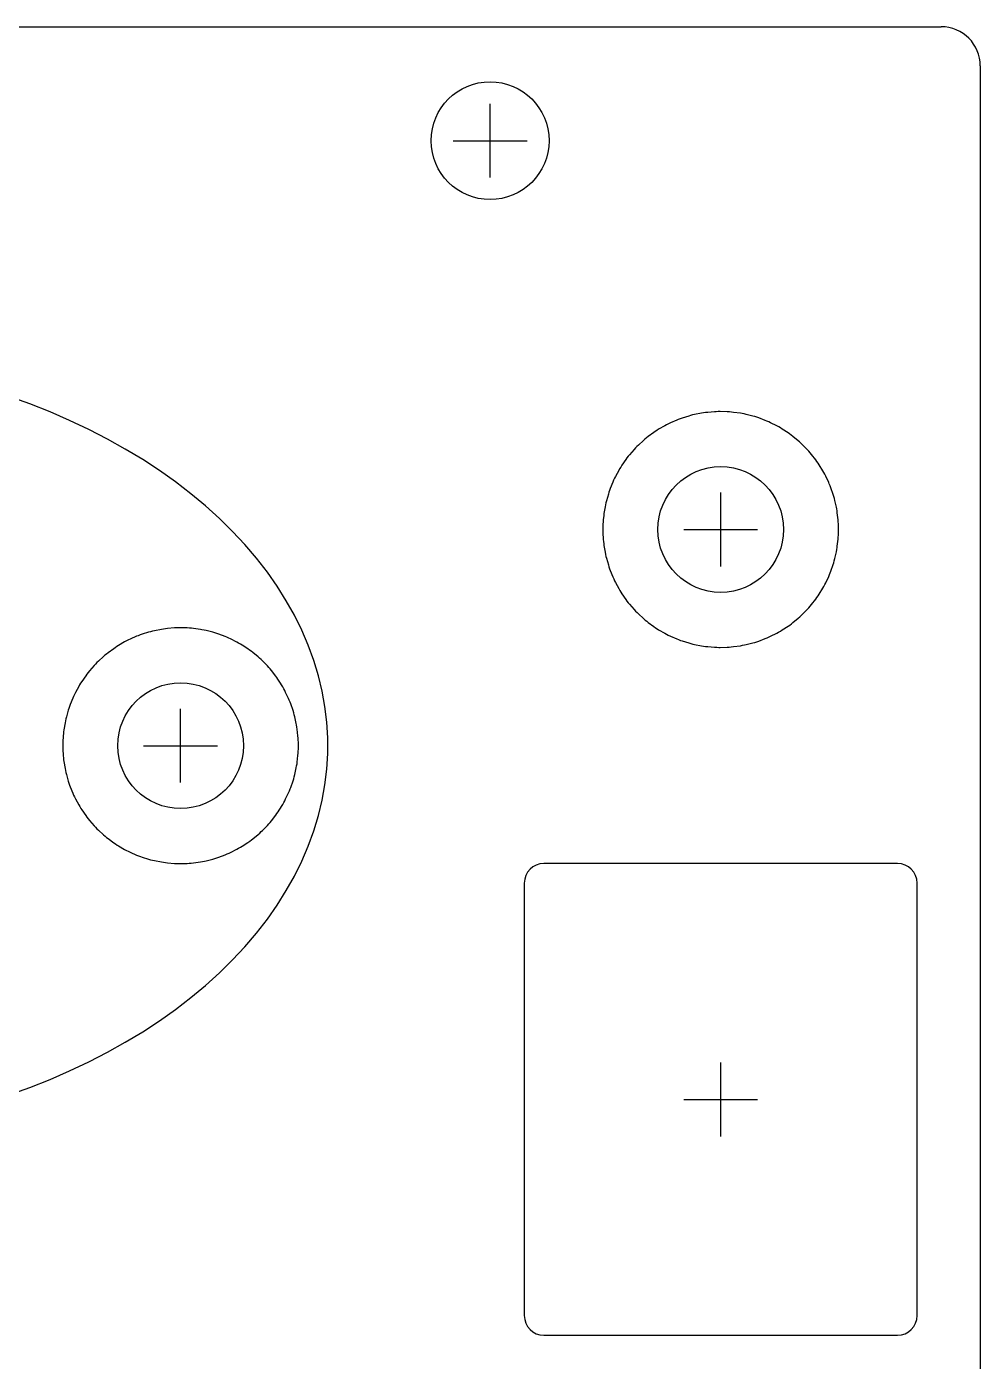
# Model space of a CAD drawing. Header units: millimetres. Extents: x -1 to 101, y -1 to 128.
# Drawn here: x 76.98 to 101.26, y 94.44 to 128.4 of the extents above; entities that cross this region are included whole.
import ezdxf

# ---------------------------------------------------------------- set-up
doc = ezdxf.new("R2010")
doc.units = ezdxf.units.MM
for name, color, linetype in [('Contour', 7, 'CONTINUOUS'), ('Engraving', 7, 'CONTINUOUS'), ('Reference_points', 1, 'CONTINUOUS')]:
    doc.layers.add(name, color=color, linetype=linetype)

msp = doc.modelspace()

# ---------------------------------------------------------------- linework, layer by layer
at = {"layer": 'Contour', "color": 7, "linetype": 'CONTINUOUS'}
for p, q in [((1, 128.4), (100.26, 128.4)), ((101.26, 127.4), (101.26, 1)), ((93.935, 118.521), (93.884, 118.507)), ((93.935, 118.521), (93.884, 118.507)), ((93.987, 118.532), (93.935, 118.521)), ((93.987, 118.532), (93.935, 118.521)), ((94.16, 118.566), (93.987, 118.532)), ((94.16, 118.566), (93.987, 118.532)), ((94.214, 118.575), (94.16, 118.566)), ((94.214, 118.575), (94.16, 118.566)), ((94.266, 118.582), (94.214, 118.575)), ((94.266, 118.582), (94.214, 118.575)), ((94.319, 118.588), (94.266, 118.582)), ((94.319, 118.588), (94.266, 118.582)), ((94.495, 118.602), (94.319, 118.588)), ((94.495, 118.602), (94.319, 118.588)), ((94.532, 118.604), (94.495, 118.602)), ((94.532, 118.604), (94.495, 118.602)), ((94.585, 118.606), (94.532, 118.604)), ((94.585, 118.606), (94.532, 118.604)), ((94.638, 118.606), (94.585, 118.606)), ((94.638, 118.606), (94.585, 118.606)), ((94.814, 118.602), (94.638, 118.606)), ((94.814, 118.602), (94.638, 118.606)), ((94.875, 118.599), (94.814, 118.602)), ((94.875, 118.599), (94.814, 118.602)), ((94.927, 118.594), (94.875, 118.599)), ((94.927, 118.594), (94.875, 118.599)), ((94.98, 118.588), (94.927, 118.594)), ((94.98, 118.588), (94.927, 118.594)), ((95.155, 118.563), (94.98, 118.588)), ((95.155, 118.563), (94.98, 118.588)), ((95.195, 118.557), (95.155, 118.563)), ((95.195, 118.557), (95.155, 118.563)), ((95.247, 118.547), (95.195, 118.557)), ((95.247, 118.547), (95.195, 118.557)), ((95.298, 118.535), (95.247, 118.547)), ((95.298, 118.535), (95.247, 118.547)), ((95.469, 118.492), (95.298, 118.535)), ((95.469, 118.492), (95.298, 118.535)), ((93.224, 118.245), (93.071, 118.156)), ((93.224, 118.245), (93.071, 118.156)), ((93.274, 118.273), (93.224, 118.245)), ((93.274, 118.273), (93.224, 118.245)), ((93.322, 118.297), (93.274, 118.273)), ((93.322, 118.297), (93.274, 118.273)), ((93.37, 118.319), (93.322, 118.297)), ((93.37, 118.319), (93.322, 118.297)), ((93.531, 118.389), (93.37, 118.319)), ((93.531, 118.389), (93.37, 118.319)), ((93.568, 118.405), (93.531, 118.389)), ((93.568, 118.405), (93.531, 118.389)), ((93.618, 118.423), (93.568, 118.405)), ((93.618, 118.423), (93.568, 118.405)), ((93.668, 118.44), (93.618, 118.423)), ((93.668, 118.44), (93.618, 118.423)), ((93.836, 118.493), (93.668, 118.44)), ((93.836, 118.493), (93.668, 118.44)), ((93.884, 118.507), (93.836, 118.493)), ((93.884, 118.507), (93.836, 118.493)), ((95.52, 118.478), (95.469, 118.492)), ((95.52, 118.478), (95.469, 118.492)), ((95.571, 118.462), (95.52, 118.478)), ((95.571, 118.462), (95.52, 118.478)), ((95.62, 118.445), (95.571, 118.462)), ((95.62, 118.445), (95.571, 118.462)), ((95.785, 118.383), (95.62, 118.445)), ((95.785, 118.383), (95.62, 118.445)), ((95.826, 118.367), (95.785, 118.383)), ((95.826, 118.367), (95.785, 118.383)), ((95.875, 118.345), (95.826, 118.367)), ((95.875, 118.345), (95.826, 118.367)), ((95.922, 118.323), (95.875, 118.345)), ((95.922, 118.323), (95.875, 118.345)), ((96.079, 118.244), (95.922, 118.323)), ((96.079, 118.244), (95.922, 118.323)), ((96.127, 118.219), (96.079, 118.244)), ((96.127, 118.219), (96.079, 118.244)), ((96.173, 118.192), (96.127, 118.219)), ((96.173, 118.192), (96.127, 118.219)), ((96.217, 118.164), (96.173, 118.192)), ((96.217, 118.164), (96.173, 118.192)), ((92.688, 117.875), (92.558, 117.756)), ((92.688, 117.875), (92.558, 117.756)), ((92.723, 117.906), (92.688, 117.875)), ((92.723, 117.906), (92.688, 117.875)), ((92.764, 117.939), (92.723, 117.906)), ((92.764, 117.939), (92.723, 117.906)), ((92.806, 117.971), (92.764, 117.939)), ((92.806, 117.971), (92.764, 117.939)), ((92.948, 118.075), (92.806, 117.971)), ((92.948, 118.075), (92.806, 117.971)), ((92.982, 118.1), (92.948, 118.075)), ((92.982, 118.1), (92.948, 118.075)), ((93.026, 118.129), (92.982, 118.1)), ((93.026, 118.129), (92.982, 118.1)), ((93.071, 118.156), (93.026, 118.129)), ((93.071, 118.156), (93.026, 118.129)), ((96.365, 118.067), (96.217, 118.164)), ((96.365, 118.067), (96.217, 118.164)), ((96.404, 118.041), (96.365, 118.067)), ((96.404, 118.041), (96.365, 118.067)), ((96.447, 118.01), (96.404, 118.041)), ((96.447, 118.01), (96.404, 118.041)), ((96.488, 117.977), (96.447, 118.01)), ((96.488, 117.977), (96.447, 118.01)), ((96.624, 117.865), (96.488, 117.977)), ((96.624, 117.865), (96.488, 117.977)), ((96.659, 117.835), (96.624, 117.865)), ((96.659, 117.835), (96.624, 117.865)), ((96.698, 117.799), (96.659, 117.835)), ((96.698, 117.799), (96.659, 117.835)), ((92.332, 117.51), (92.298, 117.47)), ((92.332, 117.51), (92.298, 117.47)), ((92.448, 117.643), (92.332, 117.51)), ((92.448, 117.643), (92.332, 117.51)), ((92.482, 117.681), (92.448, 117.643)), ((92.482, 117.681), (92.448, 117.643)), ((92.519, 117.719), (92.482, 117.681)), ((92.519, 117.719), (92.482, 117.681)), ((92.558, 117.756), (92.519, 117.719)), ((92.558, 117.756), (92.519, 117.719)), ((96.736, 117.762), (96.698, 117.799)), ((96.736, 117.762), (96.698, 117.799)), ((96.859, 117.636), (96.736, 117.762)), ((96.859, 117.636), (96.736, 117.762)), ((96.894, 117.598), (96.859, 117.636)), ((96.894, 117.598), (96.859, 117.636)), ((96.929, 117.558), (96.894, 117.598)), ((96.929, 117.558), (96.894, 117.598)), ((96.963, 117.517), (96.929, 117.558)), ((96.963, 117.517), (96.929, 117.558)), ((97.071, 117.378), (96.963, 117.517)), ((97.071, 117.378), (96.963, 117.517)), ((92.105, 117.196), (92.078, 117.151)), ((92.105, 117.196), (92.078, 117.151)), ((92.135, 117.24), (92.105, 117.196)), ((92.135, 117.24), (92.105, 117.196)), ((92.235, 117.385), (92.135, 117.24)), ((92.235, 117.385), (92.135, 117.24)), ((92.265, 117.428), (92.235, 117.385)), ((92.265, 117.428), (92.235, 117.385)), ((92.298, 117.47), (92.265, 117.428)), ((92.298, 117.47), (92.265, 117.428)), ((97.1, 117.339), (97.071, 117.378)), ((97.1, 117.339), (97.071, 117.378)), ((97.13, 117.296), (97.1, 117.339)), ((97.13, 117.296), (97.1, 117.339)), ((97.158, 117.251), (97.13, 117.296)), ((97.158, 117.251), (97.13, 117.296)), ((97.25, 117.101), (97.158, 117.251)), ((97.25, 117.101), (97.158, 117.251)), ((91.905, 116.815), (91.839, 116.652)), ((91.905, 116.815), (91.839, 116.652)), ((91.925, 116.862), (91.905, 116.815)), ((91.925, 116.862), (91.905, 116.815)), ((91.948, 116.91), (91.925, 116.862)), ((91.948, 116.91), (91.925, 116.862)), ((91.972, 116.957), (91.948, 116.91)), ((91.972, 116.957), (91.948, 116.91)), ((92.056, 117.112), (91.972, 116.957)), ((92.056, 117.112), (91.972, 116.957)), ((92.078, 117.151), (92.056, 117.112)), ((92.078, 117.151), (92.056, 117.112)), ((97.276, 117.057), (97.25, 117.101)), ((97.276, 117.057), (97.25, 117.101)), ((97.301, 117.011), (97.276, 117.057)), ((97.301, 117.011), (97.276, 117.057)), ((97.325, 116.963), (97.301, 117.011)), ((97.325, 116.963), (97.301, 117.011)), ((97.4, 116.803), (97.325, 116.963)), ((97.4, 116.803), (97.325, 116.963)), ((91.79, 116.507), (91.742, 116.337)), ((91.79, 116.507), (91.742, 116.337)), ((91.803, 116.553), (91.79, 116.507)), ((91.803, 116.553), (91.79, 116.507)), ((91.82, 116.603), (91.803, 116.553)), ((91.82, 116.603), (91.803, 116.553)), ((91.839, 116.652), (91.82, 116.603)), ((91.839, 116.652), (91.82, 116.603)), ((97.416, 116.767), (97.4, 116.803)), ((97.416, 116.767), (97.4, 116.803)), ((97.436, 116.718), (97.416, 116.767)), ((97.436, 116.718), (97.416, 116.767)), ((97.455, 116.668), (97.436, 116.718)), ((97.455, 116.668), (97.436, 116.718)), ((97.513, 116.501), (97.455, 116.668)), ((97.513, 116.501), (97.455, 116.668)), ((97.53, 116.446), (97.513, 116.501)), ((97.53, 116.446), (97.513, 116.501)), ((91.708, 116.187), (91.679, 116.013)), ((91.708, 116.187), (91.679, 116.013)), ((91.717, 116.235), (91.708, 116.187)), ((91.717, 116.235), (91.708, 116.187)), ((91.728, 116.286), (91.717, 116.235)), ((91.728, 116.286), (91.717, 116.235)), ((91.742, 116.337), (91.728, 116.286)), ((91.742, 116.337), (91.728, 116.286)), ((97.545, 116.395), (97.53, 116.446)), ((97.545, 116.395), (97.53, 116.446)), ((97.557, 116.344), (97.545, 116.395)), ((97.557, 116.344), (97.545, 116.395)), ((97.595, 116.172), (97.557, 116.344)), ((97.595, 116.172), (97.557, 116.344)), ((97.603, 116.134), (97.595, 116.172)), ((97.603, 116.134), (97.595, 116.172)), ((97.612, 116.081), (97.603, 116.134)), ((97.612, 116.081), (97.603, 116.134)), ((91.662, 115.862), (91.652, 115.686)), ((91.662, 115.862), (91.652, 115.686)), ((91.666, 115.908), (91.662, 115.862)), ((91.666, 115.908), (91.662, 115.862)), ((91.671, 115.961), (91.666, 115.908)), ((91.671, 115.961), (91.666, 115.908)), ((91.679, 116.013), (91.671, 115.961)), ((91.679, 116.013), (91.671, 115.961)), ((97.619, 116.029), (97.612, 116.081)), ((97.619, 116.029), (97.612, 116.081)), ((97.639, 115.854), (97.619, 116.029)), ((97.639, 115.854), (97.619, 116.029)), ((97.644, 115.801), (97.639, 115.854)), ((97.644, 115.801), (97.639, 115.854)), ((97.647, 115.748), (97.644, 115.801)), ((97.647, 115.748), (97.644, 115.801)), ((91.652, 115.686), (91.65, 115.634)), ((91.652, 115.686), (91.65, 115.634)), ((91.65, 115.634), (91.65, 115.581)), ((91.65, 115.634), (91.65, 115.581)), ((91.65, 115.581), (91.652, 115.528)), ((91.65, 115.581), (91.652, 115.528)), ((91.652, 115.528), (91.662, 115.352)), ((91.652, 115.528), (91.662, 115.352)), ((97.644, 115.413), (97.647, 115.466)), ((97.644, 115.413), (97.647, 115.466)), ((97.648, 115.695), (97.647, 115.748)), ((97.648, 115.695), (97.647, 115.748)), ((97.647, 115.466), (97.648, 115.519)), ((97.647, 115.466), (97.648, 115.519)), ((97.648, 115.519), (97.648, 115.695)), ((97.648, 115.519), (97.648, 115.695)), ((91.662, 115.352), (91.666, 115.299)), ((91.662, 115.352), (91.666, 115.299)), ((91.666, 115.299), (91.672, 115.246)), ((91.666, 115.299), (91.672, 115.246)), ((91.672, 115.246), (91.679, 115.201)), ((91.672, 115.246), (91.679, 115.201)), ((91.679, 115.201), (91.708, 115.027)), ((91.679, 115.201), (91.708, 115.027)), ((97.605, 115.094), (97.614, 115.146)), ((97.605, 115.094), (97.614, 115.146)), ((97.614, 115.146), (97.619, 115.185)), ((97.614, 115.146), (97.619, 115.185)), ((97.619, 115.185), (97.639, 115.36)), ((97.619, 115.185), (97.639, 115.36)), ((97.639, 115.36), (97.644, 115.413)), ((97.639, 115.36), (97.644, 115.413)), ((91.708, 115.027), (91.718, 114.975)), ((91.708, 115.027), (91.718, 114.975)), ((91.718, 114.975), (91.729, 114.923)), ((91.718, 114.975), (91.729, 114.923)), ((91.729, 114.923), (91.742, 114.877)), ((91.729, 114.923), (91.742, 114.877)), ((91.742, 114.877), (91.79, 114.707)), ((91.742, 114.877), (91.79, 114.707)), ((97.529, 114.763), (97.543, 114.814)), ((97.529, 114.763), (97.543, 114.814)), ((97.543, 114.814), (97.557, 114.87)), ((97.543, 114.814), (97.557, 114.87)), ((97.557, 114.87), (97.595, 115.042)), ((97.557, 114.87), (97.595, 115.042)), ((97.595, 115.042), (97.605, 115.094)), ((97.595, 115.042), (97.605, 115.094)), ((91.79, 114.707), (91.805, 114.656)), ((91.79, 114.707), (91.805, 114.656)), ((91.805, 114.656), (91.822, 114.606)), ((91.805, 114.656), (91.822, 114.606)), ((91.822, 114.606), (91.839, 114.562)), ((91.822, 114.606), (91.839, 114.562)), ((91.839, 114.562), (91.905, 114.399)), ((91.839, 114.562), (91.905, 114.399)), ((97.4, 114.411), (97.421, 114.459)), ((97.4, 114.411), (97.421, 114.459)), ((97.421, 114.459), (97.441, 114.508)), ((97.421, 114.459), (97.441, 114.508)), ((97.441, 114.508), (97.455, 114.546)), ((97.441, 114.508), (97.455, 114.546)), ((97.455, 114.546), (97.513, 114.713)), ((97.455, 114.546), (97.513, 114.713)), ((97.513, 114.713), (97.529, 114.763)), ((97.513, 114.713), (97.529, 114.763)), ((91.905, 114.399), (91.926, 114.35)), ((91.905, 114.399), (91.926, 114.35)), ((91.926, 114.35), (91.949, 114.302)), ((91.926, 114.35), (91.949, 114.302)), ((91.949, 114.302), (91.972, 114.257)), ((91.949, 114.302), (91.972, 114.257)), ((91.972, 114.257), (92.056, 114.102)), ((91.972, 114.257), (92.056, 114.102)), ((92.056, 114.102), (92.082, 114.056)), ((92.056, 114.102), (92.082, 114.056)), ((97.158, 113.963), (97.25, 114.113)), ((97.158, 113.963), (97.25, 114.113)), ((97.25, 114.113), (97.277, 114.159)), ((97.25, 114.113), (97.277, 114.159)), ((97.277, 114.159), (97.302, 114.205)), ((97.277, 114.159), (97.302, 114.205)), ((97.302, 114.205), (97.325, 114.251)), ((97.302, 114.205), (97.325, 114.251)), ((97.325, 114.251), (97.4, 114.411)), ((97.325, 114.251), (97.4, 114.411)), ((92.082, 114.056), (92.11, 114.011)), ((92.082, 114.056), (92.11, 114.011)), ((92.11, 114.011), (92.135, 113.974)), ((92.11, 114.011), (92.135, 113.974)), ((92.135, 113.974), (92.235, 113.829)), ((92.135, 113.974), (92.235, 113.829)), ((92.235, 113.829), (92.265, 113.786)), ((92.235, 113.829), (92.265, 113.786)), ((92.265, 113.786), (92.298, 113.744)), ((92.265, 113.786), (92.298, 113.744)), ((96.963, 113.697), (97.071, 113.836)), ((96.963, 113.697), (97.071, 113.836)), ((97.071, 113.836), (97.102, 113.878)), ((97.071, 113.836), (97.102, 113.878)), ((97.102, 113.878), (97.132, 113.922)), ((97.102, 113.878), (97.132, 113.922)), ((97.132, 113.922), (97.158, 113.963)), ((97.132, 113.922), (97.158, 113.963)), ((92.298, 113.744), (92.332, 113.704)), ((92.298, 113.744), (92.332, 113.704)), ((92.332, 113.704), (92.448, 113.571)), ((92.332, 113.704), (92.448, 113.571)), ((92.448, 113.571), (92.483, 113.532)), ((92.448, 113.571), (92.483, 113.532)), ((92.483, 113.532), (92.52, 113.494)), ((92.483, 113.532), (92.52, 113.494)), ((92.52, 113.494), (92.558, 113.458)), ((92.52, 113.494), (92.558, 113.458)), ((92.558, 113.458), (92.688, 113.339)), ((92.558, 113.458), (92.688, 113.339)), ((96.664, 113.384), (96.703, 113.42)), ((96.664, 113.384), (96.703, 113.42)), ((96.703, 113.42), (96.736, 113.452)), ((96.703, 113.42), (96.736, 113.452)), ((96.736, 113.452), (96.859, 113.578)), ((96.736, 113.452), (96.859, 113.578)), ((96.859, 113.578), (96.895, 113.617)), ((96.859, 113.578), (96.895, 113.617)), ((96.895, 113.617), (96.93, 113.656)), ((96.895, 113.617), (96.93, 113.656)), ((96.93, 113.656), (96.963, 113.697)), ((96.93, 113.656), (96.963, 113.697)), ((80.516, 113.082), (80.464, 113.075)), ((80.516, 113.082), (80.464, 113.075)), ((80.569, 113.088), (80.516, 113.082)), ((80.569, 113.088), (80.516, 113.082)), ((80.745, 113.102), (80.569, 113.088)), ((80.745, 113.102), (80.569, 113.088)), ((80.782, 113.104), (80.745, 113.102)), ((80.782, 113.104), (80.745, 113.102)), ((80.835, 113.106), (80.782, 113.104)), ((80.835, 113.106), (80.782, 113.104)), ((80.888, 113.106), (80.835, 113.106)), ((80.888, 113.106), (80.835, 113.106)), ((81.064, 113.102), (80.888, 113.106)), ((81.064, 113.102), (80.888, 113.106)), ((81.125, 113.099), (81.064, 113.102)), ((81.125, 113.099), (81.064, 113.102)), ((81.177, 113.094), (81.125, 113.099)), ((81.177, 113.094), (81.125, 113.099)), ((81.23, 113.088), (81.177, 113.094)), ((81.23, 113.088), (81.177, 113.094)), ((81.405, 113.063), (81.23, 113.088)), ((81.405, 113.063), (81.23, 113.088)), ((92.688, 113.339), (92.727, 113.304)), ((92.688, 113.339), (92.727, 113.304)), ((92.727, 113.304), (92.768, 113.271)), ((92.727, 113.304), (92.768, 113.271)), ((92.768, 113.271), (92.806, 113.243)), ((92.768, 113.271), (92.806, 113.243)), ((92.806, 113.243), (92.948, 113.139)), ((92.806, 113.243), (92.948, 113.139)), ((92.948, 113.139), (92.991, 113.108)), ((92.948, 113.139), (92.991, 113.108)), ((92.991, 113.108), (93.035, 113.079)), ((92.991, 113.108), (93.035, 113.079)), ((93.035, 113.079), (93.071, 113.058)), ((93.035, 113.079), (93.071, 113.058)), ((96.217, 113.05), (96.365, 113.147)), ((96.217, 113.05), (96.365, 113.147)), ((96.365, 113.147), (96.409, 113.177)), ((96.365, 113.147), (96.409, 113.177)), ((96.409, 113.177), (96.452, 113.208)), ((96.409, 113.177), (96.452, 113.208)), ((96.452, 113.208), (96.488, 113.237)), ((96.452, 113.208), (96.488, 113.237)), ((96.488, 113.237), (96.624, 113.349)), ((96.488, 113.237), (96.624, 113.349)), ((96.624, 113.349), (96.664, 113.384)), ((96.624, 113.349), (96.664, 113.384)), ((79.474, 112.745), (79.321, 112.656)), ((79.474, 112.745), (79.321, 112.656)), ((79.524, 112.773), (79.474, 112.745)), ((79.524, 112.773), (79.474, 112.745)), ((79.572, 112.797), (79.524, 112.773)), ((79.572, 112.797), (79.524, 112.773)), ((79.62, 112.819), (79.572, 112.797)), ((79.62, 112.819), (79.572, 112.797)), ((79.781, 112.889), (79.62, 112.819)), ((79.781, 112.889), (79.62, 112.819)), ((79.818, 112.905), (79.781, 112.889)), ((79.818, 112.905), (79.781, 112.889)), ((79.868, 112.923), (79.818, 112.905)), ((79.868, 112.923), (79.818, 112.905)), ((79.918, 112.94), (79.868, 112.923)), ((79.918, 112.94), (79.868, 112.923)), ((80.086, 112.993), (79.918, 112.94)), ((80.086, 112.993), (79.918, 112.94)), ((80.134, 113.007), (80.086, 112.993)), ((80.134, 113.007), (80.086, 112.993)), ((80.185, 113.021), (80.134, 113.007)), ((80.185, 113.021), (80.134, 113.007)), ((80.237, 113.032), (80.185, 113.021)), ((80.237, 113.032), (80.185, 113.021)), ((80.41, 113.066), (80.237, 113.032)), ((80.41, 113.066), (80.237, 113.032)), ((80.464, 113.075), (80.41, 113.066)), ((80.464, 113.075), (80.41, 113.066)), ((81.445, 113.057), (81.405, 113.063)), ((81.445, 113.057), (81.405, 113.063)), ((81.497, 113.047), (81.445, 113.057)), ((81.497, 113.047), (81.445, 113.057)), ((81.548, 113.035), (81.497, 113.047)), ((81.548, 113.035), (81.497, 113.047)), ((81.719, 112.992), (81.548, 113.035)), ((81.719, 112.992), (81.548, 113.035)), ((81.77, 112.978), (81.719, 112.992)), ((81.77, 112.978), (81.719, 112.992)), ((81.821, 112.962), (81.77, 112.978)), ((81.821, 112.962), (81.77, 112.978)), ((81.87, 112.945), (81.821, 112.962)), ((81.87, 112.945), (81.821, 112.962)), ((82.035, 112.883), (81.87, 112.945)), ((82.035, 112.883), (81.87, 112.945)), ((82.076, 112.867), (82.035, 112.883)), ((82.076, 112.867), (82.035, 112.883)), ((82.125, 112.845), (82.076, 112.867)), ((82.125, 112.845), (82.076, 112.867)), ((82.172, 112.823), (82.125, 112.845)), ((82.172, 112.823), (82.125, 112.845)), ((82.329, 112.744), (82.172, 112.823)), ((82.329, 112.744), (82.172, 112.823)), ((82.377, 112.719), (82.329, 112.744)), ((82.377, 112.719), (82.329, 112.744)), ((93.071, 113.058), (93.224, 112.969)), ((93.071, 113.058), (93.224, 112.969)), ((93.224, 112.969), (93.27, 112.943)), ((93.224, 112.969), (93.27, 112.943)), ((93.27, 112.943), (93.317, 112.919)), ((93.27, 112.943), (93.317, 112.919)), ((93.317, 112.919), (93.37, 112.895)), ((93.317, 112.919), (93.37, 112.895)), ((93.37, 112.895), (93.531, 112.825)), ((93.37, 112.895), (93.531, 112.825)), ((93.531, 112.825), (93.58, 112.805)), ((93.531, 112.825), (93.58, 112.805)), ((93.58, 112.805), (93.629, 112.787)), ((93.58, 112.805), (93.629, 112.787)), ((93.629, 112.787), (93.668, 112.774)), ((93.629, 112.787), (93.668, 112.774)), ((93.668, 112.774), (93.836, 112.721)), ((93.668, 112.774), (93.836, 112.721)), ((95.52, 112.736), (95.571, 112.752)), ((95.52, 112.736), (95.571, 112.752)), ((95.571, 112.752), (95.62, 112.769)), ((95.571, 112.752), (95.62, 112.769)), ((95.62, 112.769), (95.785, 112.831)), ((95.62, 112.769), (95.785, 112.831)), ((95.785, 112.831), (95.835, 112.851)), ((95.785, 112.831), (95.835, 112.851)), ((95.835, 112.851), (95.883, 112.872)), ((95.835, 112.851), (95.883, 112.872)), ((95.883, 112.872), (95.922, 112.891)), ((95.883, 112.872), (95.922, 112.891)), ((95.922, 112.891), (96.079, 112.97)), ((95.922, 112.891), (96.079, 112.97)), ((96.079, 112.97), (96.126, 112.995)), ((96.079, 112.97), (96.126, 112.995)), ((96.126, 112.995), (96.172, 113.021)), ((96.126, 112.995), (96.172, 113.021)), ((96.172, 113.021), (96.217, 113.05)), ((96.172, 113.021), (96.217, 113.05)), ((78.973, 112.406), (78.938, 112.375)), ((78.973, 112.406), (78.938, 112.375)), ((79.014, 112.439), (78.973, 112.406)), ((79.014, 112.439), (78.973, 112.406)), ((79.056, 112.471), (79.014, 112.439)), ((79.056, 112.471), (79.014, 112.439)), ((79.198, 112.575), (79.056, 112.471)), ((79.198, 112.575), (79.056, 112.471)), ((79.232, 112.6), (79.198, 112.575)), ((79.232, 112.6), (79.198, 112.575)), ((79.276, 112.629), (79.232, 112.6)), ((79.276, 112.629), (79.232, 112.6)), ((79.321, 112.656), (79.276, 112.629)), ((79.321, 112.656), (79.276, 112.629)), ((82.423, 112.692), (82.377, 112.719)), ((82.423, 112.692), (82.377, 112.719)), ((82.467, 112.664), (82.423, 112.692)), ((82.467, 112.664), (82.423, 112.692)), ((82.615, 112.567), (82.467, 112.664)), ((82.615, 112.567), (82.467, 112.664)), ((82.654, 112.541), (82.615, 112.567)), ((82.654, 112.541), (82.615, 112.567)), ((82.697, 112.51), (82.654, 112.541)), ((82.697, 112.51), (82.654, 112.541)), ((82.738, 112.477), (82.697, 112.51)), ((82.738, 112.477), (82.697, 112.51)), ((82.874, 112.365), (82.738, 112.477)), ((82.874, 112.365), (82.738, 112.477)), ((93.836, 112.721), (93.887, 112.706)), ((93.836, 112.721), (93.887, 112.706)), ((93.887, 112.706), (93.938, 112.693)), ((93.887, 112.706), (93.938, 112.693)), ((93.938, 112.693), (93.987, 112.682)), ((93.938, 112.693), (93.987, 112.682)), ((93.987, 112.682), (94.16, 112.648)), ((93.987, 112.682), (94.16, 112.648)), ((94.16, 112.648), (94.212, 112.639)), ((94.16, 112.648), (94.212, 112.639)), ((94.212, 112.639), (94.265, 112.632)), ((94.212, 112.639), (94.265, 112.632)), ((94.265, 112.632), (94.319, 112.626)), ((94.265, 112.632), (94.319, 112.626)), ((94.319, 112.626), (94.495, 112.612)), ((94.319, 112.626), (94.495, 112.612)), ((94.495, 112.612), (94.548, 112.609)), ((94.495, 112.612), (94.548, 112.609)), ((94.548, 112.609), (94.601, 112.608)), ((94.548, 112.609), (94.601, 112.608)), ((94.601, 112.608), (94.638, 112.608)), ((94.601, 112.608), (94.638, 112.608)), ((94.638, 112.608), (94.814, 112.612)), ((94.638, 112.608), (94.814, 112.612)), ((94.814, 112.612), (94.867, 112.615)), ((94.814, 112.612), (94.867, 112.615)), ((94.867, 112.615), (94.919, 112.619)), ((94.867, 112.615), (94.919, 112.619)), ((94.919, 112.619), (94.98, 112.626)), ((94.919, 112.619), (94.98, 112.626)), ((94.98, 112.626), (95.155, 112.651)), ((94.98, 112.626), (95.155, 112.651)), ((95.155, 112.651), (95.207, 112.66)), ((95.155, 112.651), (95.207, 112.66)), ((95.207, 112.66), (95.259, 112.67)), ((95.207, 112.66), (95.259, 112.67)), ((95.259, 112.67), (95.298, 112.679)), ((95.259, 112.67), (95.298, 112.679)), ((95.298, 112.679), (95.469, 112.722)), ((95.298, 112.679), (95.469, 112.722)), ((95.469, 112.722), (95.52, 112.736)), ((95.469, 112.722), (95.52, 112.736)), ((78.698, 112.143), (78.582, 112.01)), ((78.698, 112.143), (78.582, 112.01)), ((78.732, 112.181), (78.698, 112.143)), ((78.732, 112.181), (78.698, 112.143)), ((78.769, 112.219), (78.732, 112.181)), ((78.769, 112.219), (78.732, 112.181)), ((78.808, 112.256), (78.769, 112.219)), ((78.808, 112.256), (78.769, 112.219)), ((78.938, 112.375), (78.808, 112.256)), ((78.938, 112.375), (78.808, 112.256)), ((82.909, 112.335), (82.874, 112.365)), ((82.909, 112.335), (82.874, 112.365)), ((82.948, 112.299), (82.909, 112.335)), ((82.948, 112.299), (82.909, 112.335)), ((82.986, 112.262), (82.948, 112.299)), ((82.986, 112.262), (82.948, 112.299)), ((83.109, 112.136), (82.986, 112.262)), ((83.109, 112.136), (82.986, 112.262)), ((83.144, 112.098), (83.109, 112.136)), ((83.144, 112.098), (83.109, 112.136)), ((83.179, 112.058), (83.144, 112.098)), ((83.179, 112.058), (83.144, 112.098)), ((83.213, 112.017), (83.179, 112.058)), ((83.213, 112.017), (83.179, 112.058)), ((78.385, 111.74), (78.355, 111.696)), ((78.385, 111.74), (78.355, 111.696)), ((78.485, 111.885), (78.385, 111.74)), ((78.485, 111.885), (78.385, 111.74)), ((78.515, 111.928), (78.485, 111.885)), ((78.515, 111.928), (78.485, 111.885)), ((78.548, 111.97), (78.515, 111.928)), ((78.548, 111.97), (78.515, 111.928)), ((78.582, 112.01), (78.548, 111.97)), ((78.582, 112.01), (78.548, 111.97)), ((83.321, 111.878), (83.213, 112.017)), ((83.321, 111.878), (83.213, 112.017)), ((83.35, 111.839), (83.321, 111.878)), ((83.35, 111.839), (83.321, 111.878)), ((83.38, 111.796), (83.35, 111.839)), ((83.38, 111.796), (83.35, 111.839)), ((83.408, 111.751), (83.38, 111.796)), ((83.408, 111.751), (83.38, 111.796)), ((83.5, 111.601), (83.408, 111.751)), ((83.5, 111.601), (83.408, 111.751)), ((78.198, 111.41), (78.175, 111.362)), ((78.198, 111.41), (78.175, 111.362)), ((78.222, 111.457), (78.198, 111.41)), ((78.222, 111.457), (78.198, 111.41)), ((78.306, 111.612), (78.222, 111.457)), ((78.306, 111.612), (78.222, 111.457)), ((78.328, 111.651), (78.306, 111.612)), ((78.328, 111.651), (78.306, 111.612)), ((78.355, 111.696), (78.328, 111.651)), ((78.355, 111.696), (78.328, 111.651)), ((83.526, 111.557), (83.5, 111.601)), ((83.526, 111.557), (83.5, 111.601)), ((83.551, 111.511), (83.526, 111.557)), ((83.551, 111.511), (83.526, 111.557)), ((83.575, 111.463), (83.551, 111.511)), ((83.575, 111.463), (83.551, 111.511)), ((83.65, 111.303), (83.575, 111.463)), ((83.65, 111.303), (83.575, 111.463)), ((78.053, 111.053), (78.04, 111.007)), ((78.053, 111.053), (78.04, 111.007)), ((78.07, 111.103), (78.053, 111.053)), ((78.07, 111.103), (78.053, 111.053)), ((78.089, 111.152), (78.07, 111.103)), ((78.089, 111.152), (78.07, 111.103)), ((78.155, 111.315), (78.089, 111.152)), ((78.155, 111.315), (78.089, 111.152)), ((78.175, 111.362), (78.155, 111.315)), ((78.175, 111.362), (78.155, 111.315)), ((83.666, 111.267), (83.65, 111.303)), ((83.666, 111.267), (83.65, 111.303)), ((83.686, 111.218), (83.666, 111.267)), ((83.686, 111.218), (83.666, 111.267)), ((83.705, 111.168), (83.686, 111.218)), ((83.705, 111.168), (83.686, 111.218)), ((83.763, 111.001), (83.705, 111.168)), ((83.763, 111.001), (83.705, 111.168)), ((77.967, 110.735), (77.958, 110.687)), ((77.967, 110.735), (77.958, 110.687)), ((77.978, 110.786), (77.967, 110.735)), ((77.978, 110.786), (77.967, 110.735)), ((77.992, 110.837), (77.978, 110.786)), ((77.992, 110.837), (77.978, 110.786)), ((78.04, 111.007), (77.992, 110.837)), ((78.04, 111.007), (77.992, 110.837)), ((83.78, 110.946), (83.763, 111.001)), ((83.78, 110.946), (83.763, 111.001)), ((83.795, 110.895), (83.78, 110.946)), ((83.795, 110.895), (83.78, 110.946)), ((83.807, 110.844), (83.795, 110.895)), ((83.807, 110.844), (83.795, 110.895)), ((83.845, 110.672), (83.807, 110.844)), ((83.845, 110.672), (83.807, 110.844)), ((77.912, 110.362), (77.902, 110.186)), ((77.912, 110.362), (77.902, 110.186)), ((77.916, 110.408), (77.912, 110.362)), ((77.916, 110.408), (77.912, 110.362)), ((77.921, 110.461), (77.916, 110.408)), ((77.921, 110.461), (77.916, 110.408)), ((77.929, 110.513), (77.921, 110.461)), ((77.929, 110.513), (77.921, 110.461)), ((77.958, 110.687), (77.929, 110.513)), ((77.958, 110.687), (77.929, 110.513)), ((83.853, 110.634), (83.845, 110.672)), ((83.853, 110.634), (83.845, 110.672)), ((83.862, 110.581), (83.853, 110.634)), ((83.862, 110.581), (83.853, 110.634)), ((83.869, 110.529), (83.862, 110.581)), ((83.869, 110.529), (83.862, 110.581)), ((83.889, 110.354), (83.869, 110.529)), ((83.889, 110.354), (83.869, 110.529)), ((77.902, 110.186), (77.9, 110.134)), ((77.902, 110.186), (77.9, 110.134)), ((77.9, 110.134), (77.9, 110.081)), ((77.9, 110.134), (77.9, 110.081)), ((77.9, 110.081), (77.902, 110.028)), ((77.9, 110.081), (77.902, 110.028)), ((77.902, 110.028), (77.912, 109.852)), ((77.902, 110.028), (77.912, 109.852)), ((83.894, 110.301), (83.889, 110.354)), ((83.894, 110.301), (83.889, 110.354)), ((83.897, 110.248), (83.894, 110.301)), ((83.897, 110.248), (83.894, 110.301)), ((83.898, 110.195), (83.897, 110.248)), ((83.898, 110.195), (83.897, 110.248)), ((83.898, 110.019), (83.898, 110.195)), ((83.898, 110.019), (83.898, 110.195)), ((77.912, 109.852), (77.916, 109.799)), ((77.912, 109.852), (77.916, 109.799)), ((77.916, 109.799), (77.922, 109.746)), ((77.916, 109.799), (77.922, 109.746)), ((77.922, 109.746), (77.929, 109.701)), ((77.922, 109.746), (77.929, 109.701)), ((77.929, 109.701), (77.958, 109.527)), ((77.929, 109.701), (77.958, 109.527)), ((83.864, 109.646), (83.869, 109.685)), ((83.864, 109.646), (83.869, 109.685)), ((83.869, 109.685), (83.889, 109.86)), ((83.869, 109.685), (83.889, 109.86)), ((83.889, 109.86), (83.894, 109.913)), ((83.889, 109.86), (83.894, 109.913)), ((83.894, 109.913), (83.897, 109.966)), ((83.894, 109.913), (83.897, 109.966)), ((83.897, 109.966), (83.898, 110.019)), ((83.897, 109.966), (83.898, 110.019)), ((77.958, 109.527), (77.968, 109.475)), ((77.958, 109.527), (77.968, 109.475)), ((77.968, 109.475), (77.979, 109.423)), ((77.968, 109.475), (77.979, 109.423)), ((77.979, 109.423), (77.992, 109.377)), ((77.979, 109.423), (77.992, 109.377)), ((77.992, 109.377), (78.04, 109.207)), ((77.992, 109.377), (78.04, 109.207)), ((83.793, 109.314), (83.807, 109.37)), ((83.793, 109.314), (83.807, 109.37)), ((83.807, 109.37), (83.845, 109.542)), ((83.807, 109.37), (83.845, 109.542)), ((83.845, 109.542), (83.855, 109.594)), ((83.845, 109.542), (83.855, 109.594)), ((83.855, 109.594), (83.864, 109.646)), ((83.855, 109.594), (83.864, 109.646)), ((78.04, 109.207), (78.055, 109.156)), ((78.04, 109.207), (78.055, 109.156)), ((78.055, 109.156), (78.072, 109.106)), ((78.055, 109.156), (78.072, 109.106)), ((78.072, 109.106), (78.089, 109.062)), ((78.072, 109.106), (78.089, 109.062)), ((78.089, 109.062), (78.155, 108.899)), ((78.089, 109.062), (78.155, 108.899)), ((83.671, 108.959), (83.691, 109.008)), ((83.671, 108.959), (83.691, 109.008)), ((83.691, 109.008), (83.705, 109.046)), ((83.691, 109.008), (83.705, 109.046)), ((83.705, 109.046), (83.763, 109.213)), ((83.705, 109.046), (83.763, 109.213)), ((83.763, 109.213), (83.779, 109.263)), ((83.763, 109.213), (83.779, 109.263)), ((83.779, 109.263), (83.793, 109.314)), ((83.779, 109.263), (83.793, 109.314)), ((78.155, 108.899), (78.176, 108.85)), ((78.155, 108.899), (78.176, 108.85)), ((78.176, 108.85), (78.199, 108.802)), ((78.176, 108.85), (78.199, 108.802)), ((78.199, 108.802), (78.222, 108.757)), ((78.199, 108.802), (78.222, 108.757)), ((78.222, 108.757), (78.306, 108.602)), ((78.222, 108.757), (78.306, 108.602)), ((83.527, 108.659), (83.552, 108.705)), ((83.527, 108.659), (83.552, 108.705)), ((83.552, 108.705), (83.575, 108.751)), ((83.552, 108.705), (83.575, 108.751)), ((83.575, 108.751), (83.65, 108.911)), ((83.575, 108.751), (83.65, 108.911)), ((83.65, 108.911), (83.671, 108.959)), ((83.65, 108.911), (83.671, 108.959)), ((78.306, 108.602), (78.332, 108.556)), ((78.306, 108.602), (78.332, 108.556)), ((78.332, 108.556), (78.36, 108.511)), ((78.332, 108.556), (78.36, 108.511)), ((78.36, 108.511), (78.385, 108.474)), ((78.36, 108.511), (78.385, 108.474)), ((78.385, 108.474), (78.485, 108.329)), ((78.385, 108.474), (78.485, 108.329)), ((78.485, 108.329), (78.515, 108.286)), ((78.485, 108.329), (78.515, 108.286)), ((83.213, 108.197), (83.321, 108.336)), ((83.213, 108.197), (83.321, 108.336)), ((83.321, 108.336), (83.352, 108.378)), ((83.321, 108.336), (83.352, 108.378)), ((83.352, 108.378), (83.382, 108.422)), ((83.352, 108.378), (83.382, 108.422)), ((83.382, 108.422), (83.408, 108.463)), ((83.382, 108.422), (83.408, 108.463)), ((83.408, 108.463), (83.5, 108.613)), ((83.408, 108.463), (83.5, 108.613)), ((83.5, 108.613), (83.527, 108.659)), ((83.5, 108.613), (83.527, 108.659)), ((78.515, 108.286), (78.548, 108.244)), ((78.515, 108.286), (78.548, 108.244)), ((78.548, 108.244), (78.582, 108.204)), ((78.548, 108.244), (78.582, 108.204)), ((78.582, 108.204), (78.698, 108.071)), ((78.582, 108.204), (78.698, 108.071)), ((78.698, 108.071), (78.733, 108.032)), ((78.698, 108.071), (78.733, 108.032)), ((78.733, 108.032), (78.77, 107.994)), ((78.733, 108.032), (78.77, 107.994)), ((78.77, 107.994), (78.808, 107.958)), ((78.77, 107.994), (78.808, 107.958)), ((82.986, 107.952), (83.109, 108.078)), ((82.986, 107.952), (83.109, 108.078)), ((83.109, 108.078), (83.145, 108.117)), ((83.109, 108.078), (83.145, 108.117)), ((83.145, 108.117), (83.18, 108.156)), ((83.145, 108.117), (83.18, 108.156)), ((83.18, 108.156), (83.213, 108.197)), ((83.18, 108.156), (83.213, 108.197)), ((78.808, 107.958), (78.938, 107.839)), ((78.808, 107.958), (78.938, 107.839)), ((78.938, 107.839), (78.977, 107.804)), ((78.938, 107.839), (78.977, 107.804)), ((78.977, 107.804), (79.018, 107.771)), ((78.977, 107.804), (79.018, 107.771)), ((79.018, 107.771), (79.056, 107.743)), ((79.018, 107.771), (79.056, 107.743)), ((79.056, 107.743), (79.198, 107.639)), ((79.056, 107.743), (79.198, 107.639)), ((82.467, 107.55), (82.615, 107.647)), ((82.467, 107.55), (82.615, 107.647)), ((82.615, 107.647), (82.659, 107.677)), ((82.615, 107.647), (82.659, 107.677)), ((82.659, 107.677), (82.702, 107.708)), ((82.659, 107.677), (82.702, 107.708)), ((82.702, 107.708), (82.738, 107.737)), ((82.702, 107.708), (82.738, 107.737)), ((82.738, 107.737), (82.874, 107.849)), ((82.738, 107.737), (82.874, 107.849)), ((82.874, 107.849), (82.914, 107.884)), ((82.874, 107.849), (82.914, 107.884)), ((82.914, 107.884), (82.953, 107.92)), ((82.914, 107.884), (82.953, 107.92)), ((82.953, 107.92), (82.986, 107.952)), ((82.953, 107.92), (82.986, 107.952)), ((79.198, 107.639), (79.241, 107.608)), ((79.198, 107.639), (79.241, 107.608)), ((79.241, 107.608), (79.285, 107.579)), ((79.241, 107.608), (79.285, 107.579)), ((79.285, 107.579), (79.321, 107.558)), ((79.285, 107.579), (79.321, 107.558)), ((79.321, 107.558), (79.474, 107.469)), ((79.321, 107.558), (79.474, 107.469)), ((79.474, 107.469), (79.52, 107.443)), ((79.474, 107.469), (79.52, 107.443)), ((79.52, 107.443), (79.567, 107.419)), ((79.52, 107.443), (79.567, 107.419)), ((79.567, 107.419), (79.62, 107.395)), ((79.567, 107.419), (79.62, 107.395)), ((79.62, 107.395), (79.781, 107.325)), ((79.62, 107.395), (79.781, 107.325)), ((79.781, 107.325), (79.83, 107.305)), ((79.781, 107.325), (79.83, 107.305)), ((79.83, 107.305), (79.879, 107.287)), ((79.83, 107.305), (79.879, 107.287)), ((81.87, 107.269), (82.035, 107.331)), ((81.87, 107.269), (82.035, 107.331)), ((82.035, 107.331), (82.085, 107.351)), ((82.035, 107.331), (82.085, 107.351)), ((82.085, 107.351), (82.133, 107.372)), ((82.085, 107.351), (82.133, 107.372)), ((82.133, 107.372), (82.172, 107.391)), ((82.133, 107.372), (82.172, 107.391)), ((82.172, 107.391), (82.329, 107.47)), ((82.172, 107.391), (82.329, 107.47)), ((82.329, 107.47), (82.376, 107.495)), ((82.329, 107.47), (82.376, 107.495)), ((82.376, 107.495), (82.422, 107.521)), ((82.376, 107.495), (82.422, 107.521)), ((82.422, 107.521), (82.467, 107.55)), ((82.422, 107.521), (82.467, 107.55)), ((79.879, 107.287), (79.918, 107.274)), ((79.879, 107.287), (79.918, 107.274)), ((79.918, 107.274), (80.086, 107.221)), ((79.918, 107.274), (80.086, 107.221)), ((80.086, 107.221), (80.137, 107.206)), ((80.086, 107.221), (80.137, 107.206)), ((80.137, 107.206), (80.188, 107.193)), ((80.137, 107.206), (80.188, 107.193)), ((80.188, 107.193), (80.237, 107.182)), ((80.188, 107.193), (80.237, 107.182)), ((80.237, 107.182), (80.41, 107.148)), ((80.237, 107.182), (80.41, 107.148)), ((80.41, 107.148), (80.462, 107.139)), ((80.41, 107.148), (80.462, 107.139)), ((80.462, 107.139), (80.515, 107.132)), ((80.462, 107.139), (80.515, 107.132)), ((80.515, 107.132), (80.569, 107.126)), ((80.515, 107.132), (80.569, 107.126)), ((80.569, 107.126), (80.745, 107.112)), ((80.569, 107.126), (80.745, 107.112)), ((80.745, 107.112), (80.798, 107.109)), ((80.745, 107.112), (80.798, 107.109)), ((80.798, 107.109), (80.851, 107.108)), ((80.798, 107.109), (80.851, 107.108)), ((80.851, 107.108), (80.888, 107.108)), ((80.851, 107.108), (80.888, 107.108)), ((80.888, 107.108), (81.064, 107.112)), ((80.888, 107.108), (81.064, 107.112)), ((81.064, 107.112), (81.117, 107.115)), ((81.064, 107.112), (81.117, 107.115)), ((81.117, 107.115), (81.169, 107.119)), ((81.117, 107.115), (81.169, 107.119)), ((81.169, 107.119), (81.23, 107.126)), ((81.169, 107.119), (81.23, 107.126)), ((81.23, 107.126), (81.405, 107.151)), ((81.23, 107.126), (81.405, 107.151)), ((81.405, 107.151), (81.457, 107.16)), ((81.405, 107.151), (81.457, 107.16)), ((81.457, 107.16), (81.509, 107.17)), ((81.457, 107.16), (81.509, 107.17)), ((81.509, 107.17), (81.548, 107.179)), ((81.509, 107.17), (81.548, 107.179)), ((81.548, 107.179), (81.719, 107.222)), ((81.548, 107.179), (81.719, 107.222)), ((81.719, 107.222), (81.77, 107.236)), ((81.719, 107.222), (81.77, 107.236)), ((81.77, 107.236), (81.821, 107.252)), ((81.77, 107.236), (81.821, 107.252)), ((81.821, 107.252), (81.87, 107.269)), ((81.821, 107.252), (81.87, 107.269)), ((99.15, 107.107), (90.15, 107.107)), ((89.65, 106.607), (89.65, 95.607)), ((99.65, 95.607), (99.65, 106.607)), ((90.15, 95.107), (99.15, 95.107))]:
    msp.add_line(p, q, dxfattribs=at)
for centre, radius in [((88.78, 125.5), 1.5), ((94.65, 115.607), 1.6), ((94.65, 115.607), 1.6), ((80.9, 110.107), 1.6), ((80.9, 110.107), 1.6)]:
    msp.add_circle(centre, radius, dxfattribs=at)
for centre, radius, start, end in [((100.26, 127.4), 1, 0, 90), ((90.15, 106.607), 0.5, 90, 180), ((99.15, 106.607), 0.5, 0, 90), ((90.15, 95.607), 0.5, 180, 270), ((99.15, 95.607), 0.5, 270, 360)]:
    msp.add_arc(centre, radius, start, end, dxfattribs=at)
at = {"layer": 'Engraving', "color": 133, "linetype": 'CONTINUOUS'}
for p, q in [((77.06374, 118.8002), (76.53946, 118.98983)), ((77.57629, 118.59683), (77.06374, 118.8002)), ((78.07632, 118.38004), (77.57629, 118.59683)), ((78.56302, 118.15017), (78.07632, 118.38004)), ((79.03562, 117.90757), (78.56302, 118.15017)), ((79.49339, 117.65265), (79.03562, 117.90757)), ((79.93559, 117.38579), (79.49339, 117.65265)), ((80.36152, 117.10742), (79.93559, 117.38579)), ((80.77052, 116.81798), (80.36152, 117.10742)), ((81.16194, 116.51794), (80.77052, 116.81798)), ((81.53515, 116.20775), (81.16194, 116.51794)), ((81.88957, 115.88792), (81.53515, 116.20775)), ((82.22464, 115.55895), (81.88957, 115.88792)), ((82.53983, 115.22135), (82.22464, 115.55895)), ((82.83463, 114.87568), (82.53983, 115.22135)), ((83.10858, 114.52245), (82.83463, 114.87568)), ((83.36126, 114.16225), (83.10858, 114.52245)), ((83.59225, 113.79564), (83.36126, 114.16225)), ((83.8012, 113.42319), (83.59225, 113.79564)), ((83.98777, 113.0455), (83.8012, 113.42319)), ((84.15167, 112.66317), (83.98777, 113.0455)), ((84.29264, 112.27679), (84.15167, 112.66317)), ((84.41046, 111.88698), (84.29264, 112.27679)), ((84.50494, 111.49436), (84.41046, 111.88698)), ((84.57593, 111.09954), (84.50494, 111.49436)), ((84.62332, 110.70315), (84.57593, 111.09954)), ((84.64703, 110.30582), (84.62332, 110.70315)), ((84.64703, 109.90818), (84.64703, 110.30582)), ((84.62332, 109.51085), (84.64703, 109.90818)), ((84.57593, 109.11446), (84.62332, 109.51085)), ((84.50494, 108.71964), (84.57593, 109.11446)), ((84.41046, 108.32702), (84.50494, 108.71964)), ((84.29264, 107.93721), (84.41046, 108.32702)), ((84.15167, 107.55083), (84.29264, 107.93721)), ((83.98777, 107.1685), (84.15167, 107.55083)), ((83.8012, 106.79081), (83.98777, 107.1685)), ((83.59225, 106.41836), (83.8012, 106.79081)), ((83.36126, 106.05175), (83.59225, 106.41836)), ((83.10858, 105.69155), (83.36126, 106.05175)), ((82.83463, 105.33832), (83.10858, 105.69155)), ((82.53983, 104.99265), (82.83463, 105.33832)), ((82.22464, 104.65505), (82.53983, 104.99265)), ((81.88957, 104.32608), (82.22464, 104.65505)), ((81.53515, 104.00625), (81.88957, 104.32608)), ((81.16194, 103.69606), (81.53515, 104.00625)), ((80.77052, 103.39602), (81.16194, 103.69606)), ((80.36152, 103.10658), (80.77052, 103.39602)), ((79.93559, 102.82821), (80.36152, 103.10658)), ((79.03562, 102.30643), (79.49339, 102.56135)), ((79.49339, 102.56135), (79.93559, 102.82821)), ((78.56302, 102.06383), (79.03562, 102.30643)), ((78.07632, 101.83396), (78.56302, 102.06383)), ((77.06374, 101.4138), (77.57629, 101.61717)), ((77.57629, 101.61717), (78.07632, 101.83396)), ((76.53946, 101.22417), (77.06374, 101.4138))]:
    msp.add_line(p, q, dxfattribs=at)
at = {"layer": 'Reference_points', "color": 1, "linetype": 'CONTINUOUS'}
for p, q in [((88.78, 124.56), (88.78, 126.44)), ((87.84, 125.5), (89.72, 125.5)), ((94.65, 114.667), (94.65, 116.547)), ((93.71, 115.607), (95.59, 115.607)), ((80.9, 109.167), (80.9, 111.047)), ((79.96, 110.107), (81.84, 110.107)), ((94.65, 100.167), (94.65, 102.047)), ((94.65, 100.167), (94.65, 102.047)), ((93.71, 101.107), (95.59, 101.107)), ((93.71, 101.107), (95.59, 101.107))]:
    msp.add_line(p, q, dxfattribs=at)

doc.saveas('drawing.dxf')
